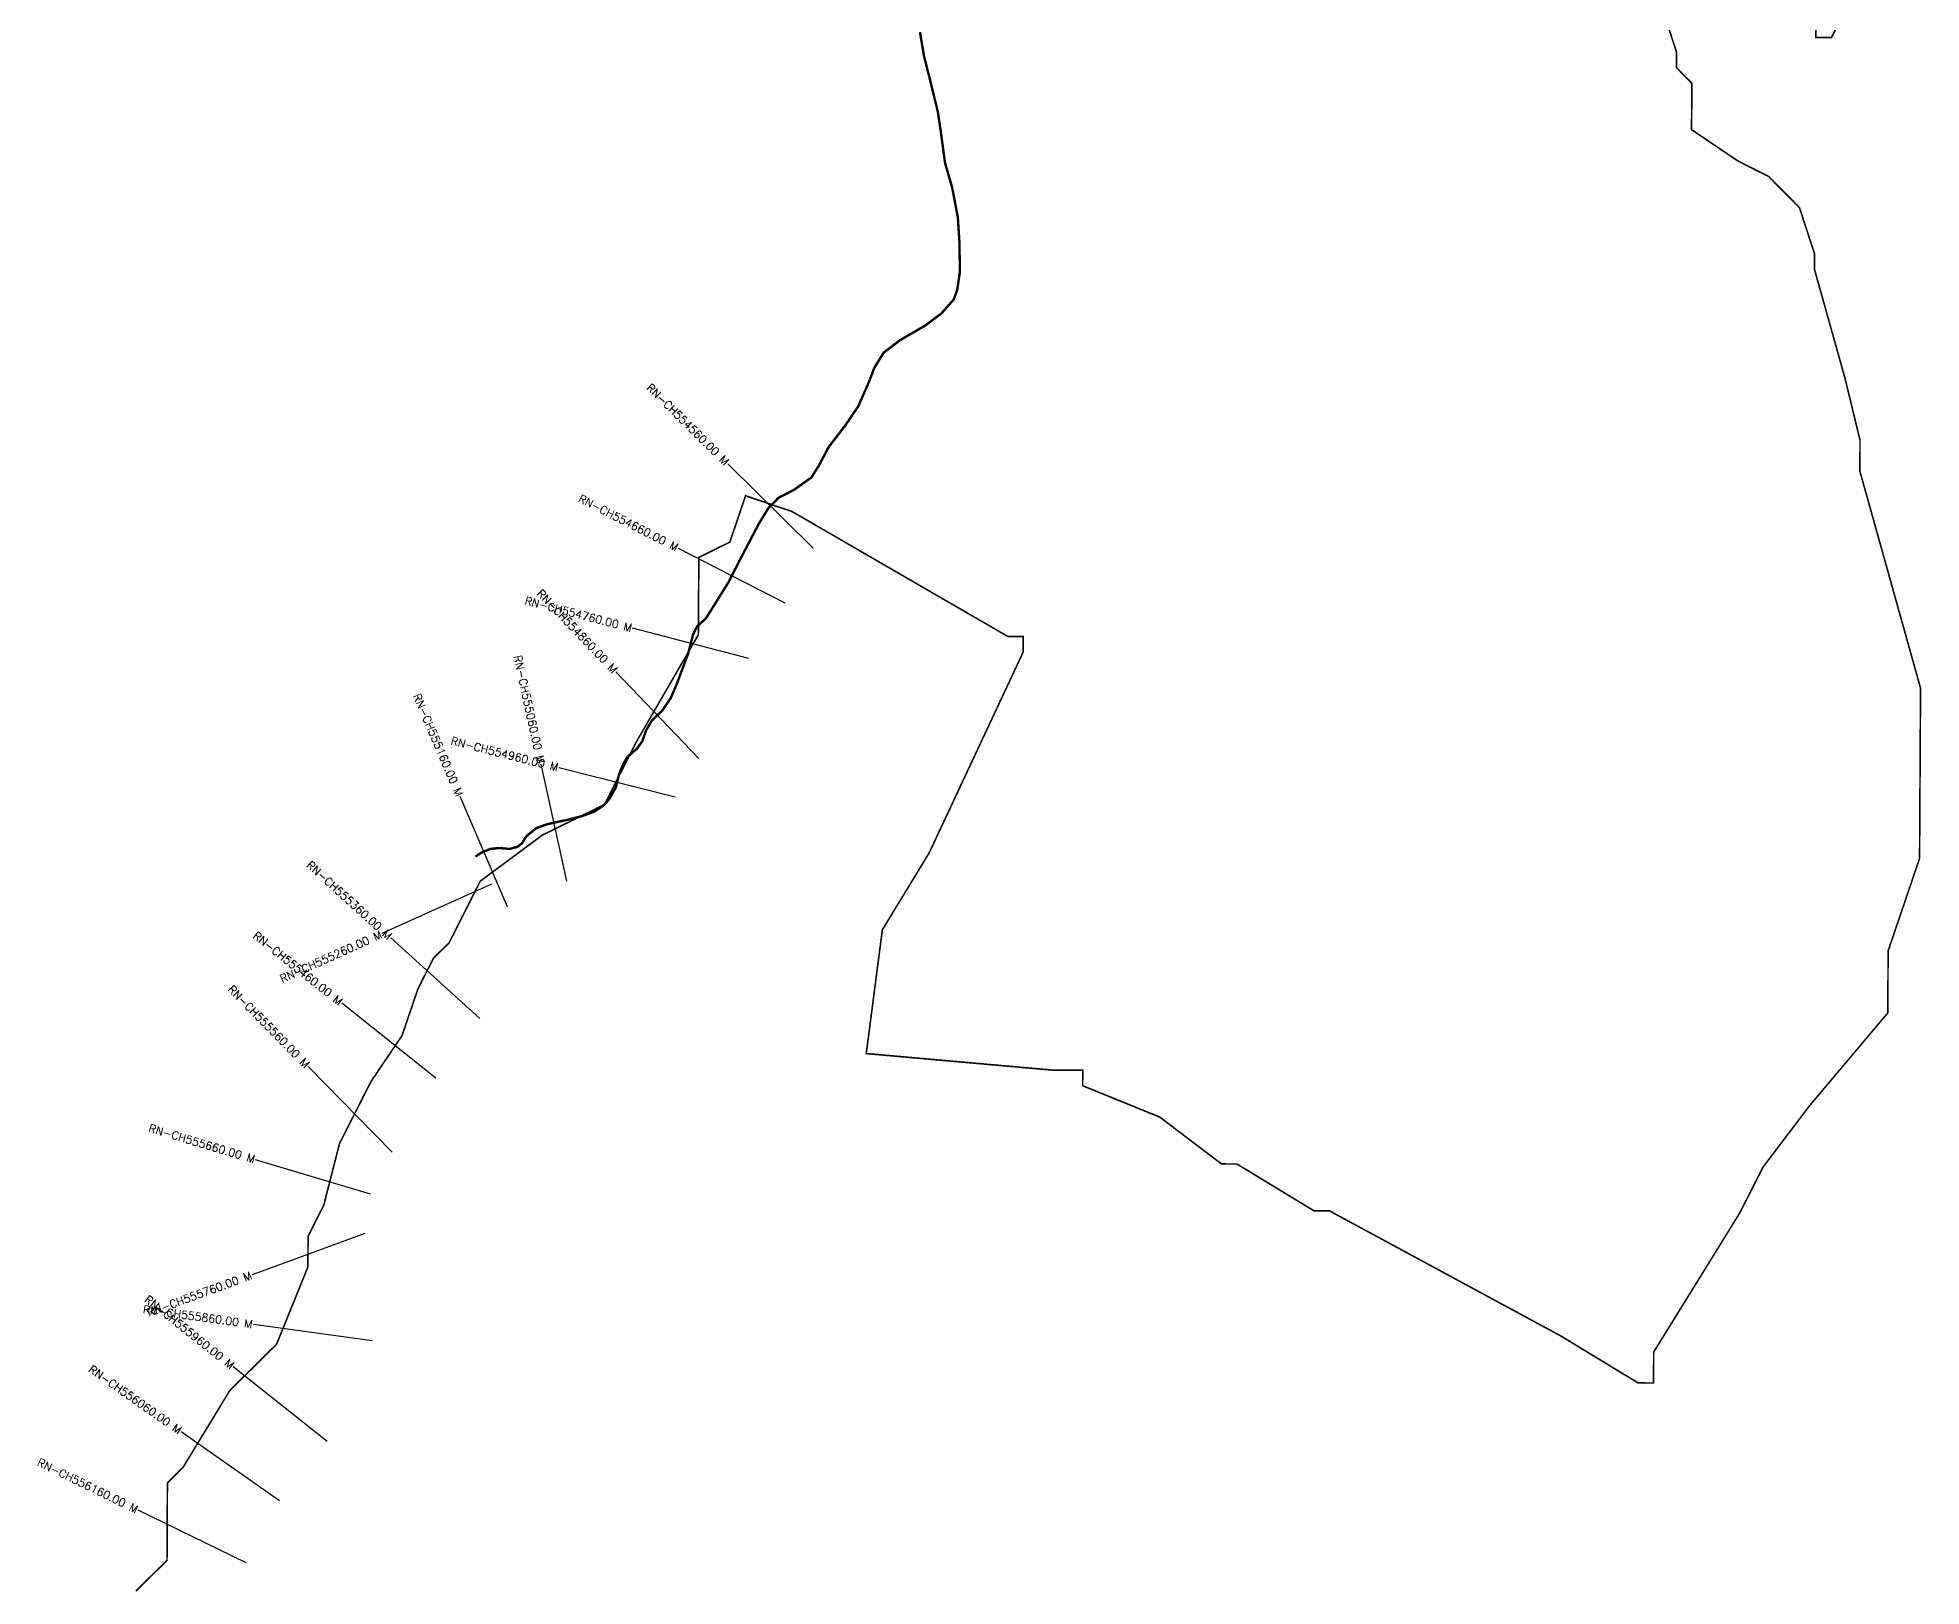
# Model space of a CAD drawing. Header units: metres. Extents: x 319364 to 323418, y 1852518 to 1859814.
# Drawn here: x 319504 to 321857, y 1855944 to 1857879 of the extents above; entities that cross this region are included whole.
import ezdxf
from ezdxf.enums import TextEntityAlignment as Align

# ---------------------------------------------------------------- set-up
doc = ezdxf.new("R2010")
doc.units = ezdxf.units.M
for name, color, linetype in [('CS', 134, 'Continuous'), ('CSMark', 6, 'Continuous'), ('NATURALLY PROTECTED', 3, 'Continuous')]:
    doc.layers.add(name, color=color, linetype=linetype)
doc.styles.get("Standard").update_dxf_attribs({"font": 'simplex.shx'})

msp = doc.modelspace()

# ---------------------------------------------------------------- linework, layer by layer
at = {"color": 6, "const_width": 2, "flags": 128}
for points in [[(319626.6, 1855938.4), (319665.5, 1855976.9), (319666, 1856073.6), (319685.4, 1856092.8), (319744, 1856189.1), (319802.4, 1856246.8), (319841.5, 1856343.3), (319841.8, 1856381.9), (319861.3, 1856420.5), (319881.1, 1856497.7), (319920.2, 1856574.8), (319959.2, 1856632.6), (319978.9, 1856690.5), (319998.4, 1856729.1), (320017.9, 1856748.3), (320056.9, 1856825.4), (320134.6, 1856883), (320212.2, 1856921.2), (320251.3, 1856998.3), (320329.4, 1857133.3), (320330, 1857228), (320330, 1857229.9), (320368.7, 1857249), (320388.4, 1857306.9), (320446.3, 1857287.3), (320716.1, 1857131.1), (320735.4, 1857131), (320735.4, 1857111.9), (320617.9, 1856860.9), (320559.3, 1856764.6), (320539.2, 1856610), (320771, 1856589.4), (320809.7, 1856589.2), (320809.6, 1856569.8), (320906, 1856530.6), (320983.1, 1856472.1), (321002.4, 1856472), (321098.7, 1856413.5), (321118.1, 1856413.4), (321407.2, 1856257.1), (321503.6, 1856198.5), (321522.9, 1856198.4), (321523.1, 1856237.1), (321630.4, 1856410.5), (321659.8, 1856468.3), (321718.2, 1856545.3), (321815.6, 1856660.8), (321816, 1856738.2), (321855.3, 1856853.9), (321856.5, 1857066.6), (321780.7, 1857337.7), (321780.9, 1857376.4), (321762.1, 1857453.8), (321724.1, 1857589.4), (321724.1, 1857609.1), (321705.2, 1857666.9), (321666.8, 1857705.8), (321628.2, 1857725.3), (321570.4, 1857764.3), (321570.8, 1857822.3), (321551.6, 1857841.8), (321551.7, 1857861.1), (321532.6, 1857919.2)], [(321725.9, 1857898.8), (321725.8, 1857879.4), (321745.1, 1857879.3), (321764.7, 1857917.9)]]:
    msp.add_lwpolyline(points, dxfattribs=at)
at = {"layer": 'CS'}
for p, q in [((320472.9, 1857241.5), (320366.2, 1857346.9)), ((320437.9, 1857172.7), (320304.4, 1857241.1)), ((320392.5, 1857103.5), (320247.3, 1857141.3)), ((320330.2, 1856978.6), (320226.4, 1857086.9)), ((320165.2, 1856825.2), (320133.2, 1856971.7)), ((320300.6, 1856930.5), (320155.1, 1856967.2)), ((320091, 1856793.3), (320031.9, 1856931.2)), ((320070.8, 1856821.7), (319934.1, 1856759.9)), ((320056.2, 1856653.8), (319945.1, 1856754.5)), ((320001.3, 1856579.4), (319883.9, 1856672.8)), ((319947, 1856487), (319841.8, 1856593.9)), ((319919.8, 1856434.3), (319776.1, 1856477.4)), ((319912.6, 1856385.2), (319771.7, 1856333.6)), ((319922, 1856251.2), (319773.4, 1856271.7)), ((319865.8, 1856125.2), (319748.3, 1856218.5)), ((319805.9, 1856051.3), (319683.2, 1856137.5)), ((319764.5, 1855973.9), (319629.5, 1856039.5))]:
    msp.add_line(p, q, dxfattribs=at)
at = {"layer": 'NATURALLY PROTECTED', "const_width": 3, "flags": 128}
msp.add_lwpolyline([(320606.3, 1857886.1), (320611.6, 1857855.1), (320619.3, 1857825), (320628.7, 1857786.2), (320632.9, 1857758), (320637.5, 1857723.3), (320646.5, 1857692.1), (320653.6, 1857654.9), (320655.6, 1857623.9), (320656.2, 1857586.7), (320652.9, 1857564.5), (320648.5, 1857552.1), (320632.9, 1857534.5), (320612.4, 1857519.3), (320581.4, 1857501.3), (320560.9, 1857485.7), (320549.3, 1857466.8), (320542.3, 1857448.5), (320529.1, 1857418.6), (320512.6, 1857394.2), (320492.1, 1857367.7), (320480.4, 1857345.3), (320470.7, 1857329.8), (320449.2, 1857314.5), (320429.6, 1857304.4), (320416.8, 1857291.4), (320405.1, 1857272.2), (320382.1, 1857228.3), (320367.1, 1857199), (320339, 1857153.9), (320327.9, 1857143.8), (320322.7, 1857133.2), (320316.7, 1857110), (320302.4, 1857071.6), (320295.2, 1857054.7), (320284.4, 1857038.6), (320271.4, 1857026.2), (320264.3, 1857014.1), (320259.3, 1857000.2), (320252.5, 1856990.7), (320240.8, 1856980.7), (320236.2, 1856973.1), (320230.7, 1856960.1), (320226.1, 1856942), (320217.7, 1856927.4), (320210.3, 1856919.4), (320198.6, 1856911.9), (320182.9, 1856906.4), (320165.4, 1856902), (320140.3, 1856896.5), (320126.8, 1856891.6), (320114.9, 1856881.9), (320112.2, 1856878), (320109.3, 1856872.9), (320103.4, 1856868.3), (320093.7, 1856865.7), (320080.1, 1856866.8), (320069.5, 1856865.7), (320057.9, 1856860.8), (320050.8, 1856856.1)], dxfattribs=at)

# ---------------------------------------------------------------- texts
at = {"layer": 'CSMark'}
for s, rotation, p in [('RN-CH554560.00 M', 315.3875, (320365.4, 1857347.6)), ('RN-CH554660.00 M', 332.848, (320303.5, 1857241.6)), ('RN-CH554860.00 M', 313.742, (320225.8, 1857087.7)), ('RN-CH554760.00 M', 345.4241, (320246.4, 1857141.5)), ('RN-CH555060.00 M', 282.3436, (320132.9, 1856972.7)), ('RN-CH555160.00 M', 293.1838, (320031.5, 1856932.1)), ('RN-CH554960.00 M', 345.8196, (320154.2, 1856967.4)), ('RN-CH555360.00 M', 317.7819, (319944.3, 1856755.2)), ('RN-CH555460.00 M', 321.5147, (319883.1, 1856673.4)), ('RN-CH555260.00 M', 24.3164, (319933.2, 1856759.5)), ('RN-CH555560.00 M', 314.5579, (319841.1, 1856594.6)), ('RN-CH555660.00 M', 343.2883, (319775.2, 1856477.7)), ('RN-CH555760.00 M', 20.109, (319770.8, 1856333.3)), ('RN-CH555860.00 M', 352.1518, (319772.4, 1856271.8)), ('RN-CH555960.00 M', 321.5525, (319747.6, 1856219.1)), ('RN-CH556060.00 M', 324.9393, (319682.3, 1856138.1)), ('RN-CH556160.00 M', 334.0789, (319628.6, 1856039.9))]:
    msp.add_text(s, height=10, rotation=rotation, dxfattribs=at).set_placement(p, align=Align.MIDDLE_RIGHT)

doc.saveas('drawing.dxf')
